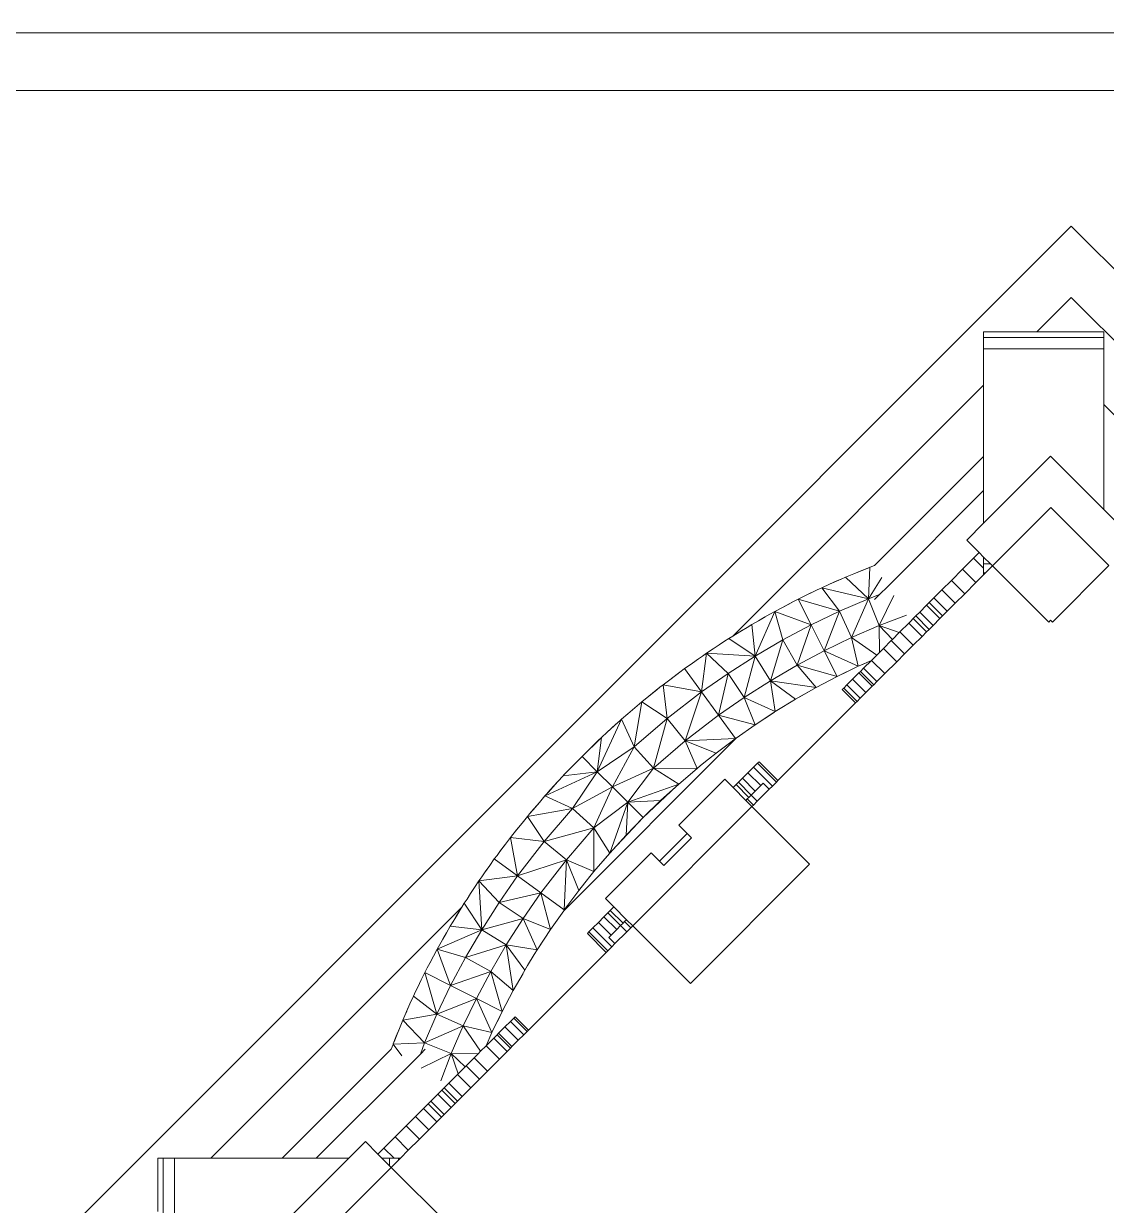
# Model space of a CAD drawing. Header units: millimetres. Extents: x -280308 to 6402717, y -14 to 2073074.
# Drawn here: x 3080 to 4582, y 645497 to 647136 of the extents above; entities that cross this region are included whole.
import ezdxf

# ---------------------------------------------------------------- set-up
doc = ezdxf.new("R2010")
doc.units = ezdxf.units.MM
doc.layers.get('0').update_dxf_attribs({"lineweight": 0})
doc.layers.add('A-ALINE-6', color=117, linetype='Continuous', lineweight=9)
doc.layers.add('A-FILL-1', color=7, linetype='Continuous', lineweight=0, true_color=0x454545)
doc.layers.add('SectionCutEdges', color=7, linetype='Continuous', lineweight=35, true_color=0xa5aeb1)

# ---------------------------------------------------------------- blocks, each defined once
blk = doc.blocks.new('A$C18a5d4e7')
at = {"color": 0, "linetype": 'ByBlock', "lineweight": -2}
for p, q in [((-0.08, 7.12), (-4.8425, 7.12)), ((-1.3741, 6.9317), (-2.7883, 5.5175)), ((-0.2427, 5.8003), (-1.3741, 6.9317)), ((-1.4218, 6.785), (-1.3741, 6.8327)), ((-1.3741, 6.8327), (-1.07, 6.5287)), ((-1.4957, 6.785), (-1.4957, 6.7772)), ((-1.4957, 6.785), (-1.4218, 6.785)), ((-1.4957, 6.7772), (-1.329, 6.7772)), ((-1.4957, 6.7772), (-1.4957, 6.7617)), ((-1.4218, 6.785), (-1.329, 6.785)), ((-1.329, 6.7772), (-1.329, 6.785)), ((-1.329, 6.7617), (-1.329, 6.7772)), ((-1.4957, 6.7617), (-1.329, 6.7617)), ((-1.4957, 6.7617), (-1.4957, 6.7111)), ((-1.329, 6.6842), (-1.329, 6.7617)), ((-1.8437, 6.3631), (-1.4957, 6.7111)), ((-1.4957, 6.7111), (-1.4957, 6.6121)), ((-1.329, 6.5386), (-1.329, 6.6842)), ((-1.329, 6.6842), (-1.1487, 6.5039)), ((-1.4957, 6.6121), (-1.6469, 6.4609)), ((-1.4957, 6.6121), (-1.4957, 6.5649)), ((-1.6286, 6.432), (-1.4957, 6.5649)), ((-1.4957, 6.5649), (-1.4957, 6.5196)), ((-1.5019, 6.4789), (-1.5097, 6.4711)), ((-1.654, 6.4583), (-1.6649, 6.4541)), ((-1.654, 6.4583), (-1.6595, 6.4561)), ((-1.6538, 6.4584), (-1.6555, 6.4147)), ((-1.6538, 6.4584), (-1.654, 6.4583)), ((-1.6534, 6.4585), (-1.6538, 6.4584)), ((-1.6534, 6.4586), (-1.6533, 6.4586)), ((-1.6534, 6.4585), (-1.6534, 6.4586)), ((-1.6533, 6.4586), (-1.6469, 6.4609)), ((-1.5097, 6.4711), (-1.5251, 6.4558)), ((-1.5097, 6.4711), (-1.4957, 6.4572)), ((-1.4957, 6.4728), (-1.4957, 6.4632)), ((-1.4957, 6.4632), (-1.4862, 6.4632)), ((-1.4957, 6.4632), (-1.4957, 6.4572)), ((-1.6933, 6.4422), (-1.7094, 6.435)), ((-1.6933, 6.4422), (-1.6992, 6.4397)), ((-1.6872, 6.4449), (-1.6933, 6.4422)), ((-1.6756, 6.4496), (-1.6872, 6.4449)), ((-1.6872, 6.4449), (-1.6555, 6.4147)), ((-1.6649, 6.4541), (-1.6756, 6.4496)), ((-1.6655, 6.4537), (-1.6756, 6.4496)), ((-1.6595, 6.4561), (-1.6655, 6.4537)), ((-1.6655, 6.4537), (-1.6649, 6.4541)), ((-1.6649, 6.4541), (-1.6595, 6.4561)), ((-1.6368, 6.4443), (-1.6555, 6.4147)), ((-1.5251, 6.4558), (-1.5404, 6.4404)), ((-1.5251, 6.4558), (-1.5066, 6.4373)), ((-1.4957, 6.4572), (-1.4957, 6.4508)), ((-1.4957, 6.4508), (-1.4931, 6.4508)), ((-1.4957, 6.4508), (-1.4957, 6.4481)), ((-1.7267, 6.4271), (-1.7429, 6.4193)), ((-1.7267, 6.4271), (-1.733, 6.4242)), ((-1.7203, 6.4302), (-1.7267, 6.4271)), ((-1.7094, 6.435), (-1.7203, 6.4302)), ((-1.7203, 6.4302), (-1.6955, 6.3976)), ((-1.6555, 6.4147), (-1.7203, 6.4302)), ((-1.6992, 6.4397), (-1.7094, 6.435)), ((-1.64, 6.4206), (-1.6286, 6.432)), ((-1.5536, 6.4272), (-1.5646, 6.4163)), ((-1.5404, 6.4404), (-1.5536, 6.4272)), ((-1.5536, 6.4272), (-1.5351, 6.4087)), ((-1.5404, 6.4404), (-1.5219, 6.4219)), ((-1.7596, 6.4109), (-1.7757, 6.4024)), ((-1.7596, 6.4109), (-1.7661, 6.4076)), ((-1.7531, 6.4143), (-1.7596, 6.4109)), ((-1.7429, 6.4193), (-1.7531, 6.4143)), ((-1.735, 6.3786), (-1.7531, 6.4143)), ((-1.7531, 6.4143), (-1.6955, 6.3976)), ((-1.733, 6.4242), (-1.7429, 6.4193)), ((-1.6555, 6.4147), (-1.6955, 6.3976)), ((-1.6555, 6.4147), (-1.679, 6.3612)), ((-1.64, 6.4206), (-1.6555, 6.4147)), ((-1.6555, 6.4147), (-1.6405, 6.3776)), ((-1.6469, 6.4137), (-1.64, 6.4206)), ((-1.6204, 6.4194), (-1.6405, 6.3776)), ((-1.5712, 6.4097), (-1.5749, 6.406)), ((-1.5646, 6.4163), (-1.5712, 6.4097)), ((-1.5712, 6.4097), (-1.5527, 6.3912)), ((-1.5646, 6.4163), (-1.5461, 6.3978)), ((-1.7855, 6.3973), (-1.8125, 6.3355)), ((-1.7921, 6.3936), (-1.7995, 6.3893)), ((-1.7921, 6.3936), (-1.7986, 6.39)), ((-1.7855, 6.3973), (-1.7921, 6.3936)), ((-1.7757, 6.4024), (-1.7855, 6.3973)), ((-1.7855, 6.3973), (-1.7741, 6.3579)), ((-1.735, 6.3786), (-1.7855, 6.3973)), ((-1.7661, 6.4076), (-1.7757, 6.4024)), ((-1.6955, 6.3976), (-1.735, 6.3786)), ((-1.6955, 6.3976), (-1.717, 6.3429)), ((-1.6955, 6.3976), (-1.679, 6.3612)), ((-1.6405, 6.3776), (-1.6027, 6.392)), ((-1.5843, 6.3965), (-1.5898, 6.391)), ((-1.5749, 6.406), (-1.5843, 6.3965)), ((-1.5843, 6.3965), (-1.5658, 6.378)), ((-1.5749, 6.406), (-1.5564, 6.3875)), ((-1.8175, 6.3791), (-1.8239, 6.3752)), ((-1.8081, 6.3844), (-1.8175, 6.3791)), ((-1.8175, 6.3791), (-1.8125, 6.3355)), ((-1.7986, 6.39), (-1.8081, 6.3844)), ((-1.7995, 6.3893), (-1.8081, 6.3844)), ((-1.7986, 6.39), (-1.7995, 6.3893)), ((-1.735, 6.3786), (-1.7741, 6.3579)), ((-1.735, 6.3786), (-1.7546, 6.323)), ((-1.735, 6.3786), (-1.717, 6.3429)), ((-1.679, 6.3612), (-1.6405, 6.3776)), ((-1.6405, 6.3776), (-1.6404, 6.3405)), ((-1.6223, 6.3585), (-1.6405, 6.3776)), ((-1.6405, 6.3776), (-1.6127, 6.3681)), ((-1.5997, 6.3811), (-1.6118, 6.3691)), ((-1.5973, 6.3835), (-1.5997, 6.3811)), ((-1.5997, 6.3811), (-1.5812, 6.3626)), ((-1.5934, 6.3875), (-1.5973, 6.3835)), ((-1.5898, 6.391), (-1.5934, 6.3875)), ((-1.5934, 6.3875), (-1.5749, 6.369)), ((-1.5898, 6.391), (-1.5713, 6.3725)), ((-1.8491, 6.3598), (-1.8551, 6.3559)), ((-1.8437, 6.3631), (-1.8491, 6.3598)), ((-1.8491, 6.3598), (-1.8125, 6.3355)), ((-1.8399, 6.3654), (-1.8437, 6.3631)), ((-1.8304, 6.3714), (-1.8399, 6.3654)), ((-1.8314, 6.3706), (-1.8399, 6.3654)), ((-1.8239, 6.3752), (-1.8314, 6.3706)), ((-1.8304, 6.3714), (-1.8314, 6.3706)), ((-1.8239, 6.3752), (-1.8304, 6.3714)), ((-1.717, 6.3429), (-1.679, 6.3612)), ((-1.679, 6.3612), (-1.6439, 6.3369)), ((-1.679, 6.3612), (-1.6698, 6.3214)), ((-1.6127, 6.3681), (-1.6223, 6.3585)), ((-1.6118, 6.3691), (-1.6127, 6.3681)), ((-1.6118, 6.3691), (-1.5933, 6.3506)), ((-1.8711, 6.3454), (-1.8801, 6.3394)), ((-1.8614, 6.3519), (-1.8711, 6.3454)), ((-1.8625, 6.351), (-1.8711, 6.3454)), ((-1.8551, 6.3559), (-1.8625, 6.351)), ((-1.8614, 6.3519), (-1.8625, 6.351)), ((-1.8551, 6.3559), (-1.8614, 6.3519)), ((-1.7741, 6.3579), (-1.8125, 6.3355)), ((-1.7741, 6.3579), (-1.7916, 6.3013)), ((-1.7741, 6.3579), (-1.7546, 6.323)), ((-1.717, 6.3429), (-1.7546, 6.323)), ((-1.717, 6.3429), (-1.6698, 6.3214)), ((-1.717, 6.3429), (-1.699, 6.3072)), ((-1.6348, 6.346), (-1.6404, 6.3405)), ((-1.6238, 6.357), (-1.6348, 6.346)), ((-1.6348, 6.346), (-1.6163, 6.3275)), ((-1.6223, 6.3585), (-1.6238, 6.357)), ((-1.6238, 6.357), (-1.6054, 6.3385)), ((-1.8915, 6.3315), (-1.9015, 6.3244)), ((-1.8928, 6.3305), (-1.9015, 6.3244)), ((-1.8857, 6.3355), (-1.8928, 6.3305)), ((-1.8915, 6.3315), (-1.8928, 6.3305)), ((-1.8857, 6.3355), (-1.8915, 6.3315)), ((-1.8801, 6.3394), (-1.8871, 6.2856)), ((-1.8801, 6.3394), (-1.8857, 6.3355)), ((-1.8801, 6.3394), (-1.8502, 6.3114)), ((-1.8125, 6.3355), (-1.8801, 6.3394)), ((-1.8125, 6.3355), (-1.8502, 6.3114)), ((-1.8125, 6.3355), (-1.828, 6.2781)), ((-1.8125, 6.3355), (-1.7916, 6.3013)), ((-1.6513, 6.3295), (-1.6683, 6.322)), ((-1.6574, 6.3267), (-1.6683, 6.322)), ((-1.6623, 6.3186), (-1.6513, 6.3295)), ((-1.6513, 6.3295), (-1.6439, 6.3369)), ((-1.6513, 6.3295), (-1.6328, 6.3111)), ((-1.6404, 6.3405), (-1.6439, 6.3369)), ((-1.9155, 6.3143), (-1.9312, 6.3025)), ((-1.9208, 6.3105), (-1.9312, 6.3025)), ((-1.9155, 6.3143), (-1.9208, 6.3105)), ((-1.9106, 6.318), (-1.9155, 6.3143)), ((-1.9015, 6.3244), (-1.9106, 6.318)), ((-1.9106, 6.318), (-1.8871, 6.2856)), ((-1.8502, 6.3114), (-1.8871, 6.2856)), ((-1.8502, 6.3114), (-1.8635, 6.2533)), ((-1.8502, 6.3114), (-1.828, 6.2781)), ((-1.7916, 6.3013), (-1.7546, 6.323)), ((-1.7546, 6.323), (-1.7279, 6.292)), ((-1.699, 6.3072), (-1.7546, 6.323)), ((-1.6698, 6.3214), (-1.699, 6.3072)), ((-1.699, 6.3072), (-1.6854, 6.3137)), ((-1.6688, 6.312), (-1.6776, 6.3032)), ((-1.6686, 6.3219), (-1.6698, 6.3214)), ((-1.6667, 6.3142), (-1.6688, 6.312)), ((-1.6504, 6.2935), (-1.6688, 6.312)), ((-1.6686, 6.3219), (-1.6683, 6.322)), ((-1.6623, 6.3186), (-1.6667, 6.3142)), ((-1.6482, 6.2957), (-1.6667, 6.3142)), ((-1.6438, 6.3001), (-1.6623, 6.3186)), ((-1.9404, 6.2955), (-1.9447, 6.2922)), ((-1.9312, 6.3025), (-1.9404, 6.2955)), ((-1.9404, 6.2955), (-1.8871, 6.2856)), ((-1.9404, 6.2955), (-1.9348, 6.249)), ((-1.828, 6.2781), (-1.7916, 6.3013)), ((-1.7916, 6.3013), (-1.7279, 6.292)), ((-1.7916, 6.3013), (-1.7566, 6.2757)), ((-1.7848, 6.2584), (-1.7916, 6.3013)), ((-1.699, 6.3072), (-1.7279, 6.292)), ((-1.6853, 6.2955), (-1.6897, 6.2911)), ((-1.6776, 6.3032), (-1.6853, 6.2955)), ((-1.6668, 6.277), (-1.6853, 6.2955)), ((-1.6591, 6.2847), (-1.6776, 6.3032)), ((-1.9604, 6.2796), (-1.9697, 6.2721)), ((-1.9447, 6.2922), (-1.9604, 6.2796)), ((-1.9492, 6.2887), (-1.9604, 6.2796)), ((-1.9447, 6.2922), (-1.9492, 6.2887)), ((-1.8871, 6.2856), (-1.9348, 6.249)), ((-1.8871, 6.2856), (-1.9096, 6.2179)), ((-1.8871, 6.2856), (-1.8635, 6.2533)), ((-1.8635, 6.2533), (-1.828, 6.2781)), ((-1.828, 6.2781), (-1.8126, 6.2402)), ((-1.7848, 6.2584), (-1.828, 6.2781)), ((-1.7279, 6.292), (-1.7566, 6.2757)), ((-1.7279, 6.292), (-1.7518, 6.2782)), ((-1.6897, 6.2911), (-1.6919, 6.2889)), ((-1.6734, 6.2704), (-1.6919, 6.2889)), ((-1.6712, 6.2726), (-1.6897, 6.2911)), ((-1.973, 6.2693), (-1.9891, 6.2555)), ((-1.9766, 6.2663), (-1.9891, 6.2555)), ((-1.9697, 6.2721), (-1.9807, 6.2097)), ((-1.973, 6.2693), (-1.9766, 6.2663)), ((-1.9697, 6.2721), (-1.973, 6.2693)), ((-1.9697, 6.2721), (-1.9348, 6.249)), ((-1.7782, 6.2625), (-1.7848, 6.2584)), ((-1.7628, 6.2719), (-1.7782, 6.2625)), ((-1.7566, 6.2757), (-1.7628, 6.2719)), ((-2.0317, 6.1751), (-1.9982, 6.2477)), ((-2.0005, 6.2456), (-2.0064, 6.2403)), ((-2.0005, 6.2456), (-2.003, 6.2434)), ((-1.9982, 6.2477), (-2.0005, 6.2456)), ((-1.9891, 6.2555), (-1.9982, 6.2477)), ((-1.9982, 6.2477), (-1.9807, 6.2097)), ((-1.9348, 6.249), (-1.9807, 6.2097)), ((-1.9348, 6.249), (-1.9539, 6.18)), ((-1.9348, 6.249), (-1.9096, 6.2179)), ((-1.9096, 6.2179), (-1.8635, 6.2533)), ((-1.8635, 6.2533), (-1.8126, 6.2402)), ((-1.8635, 6.2533), (-1.84, 6.2209)), ((-1.7848, 6.2584), (-1.8126, 6.2402)), ((-1.7858, 6.2575), (-1.8126, 6.2402)), ((-2.0259, 6.2225), (-2.018, 6.2297)), ((-2.003, 6.2434), (-2.018, 6.2297)), ((-2.0064, 6.2403), (-2.018, 6.2297)), ((-2.003, 6.2434), (-2.0064, 6.2403)), ((-1.8126, 6.2402), (-1.8389, 6.2217)), ((-2.0783, 5.9823), (-1.8389, 6.2217)), ((-2.0271, 6.2213), (-2.0529, 6.1963)), ((-2.0285, 6.2201), (-2.0529, 6.1963)), ((-2.0259, 6.2224), (-2.0317, 6.1751)), ((-2.0271, 6.2213), (-2.0285, 6.2201)), ((-2.0271, 6.2213), (-2.0259, 6.2224)), ((-2.0259, 6.2224), (-2.0259, 6.2225)), ((-1.9539, 6.18), (-1.9096, 6.2179)), ((-1.9096, 6.2179), (-1.84, 6.2209)), ((-1.9096, 6.2179), (-1.8931, 6.1797)), ((-1.8668, 6.2008), (-1.9096, 6.2179)), ((-1.8668, 6.2008), (-1.8465, 6.216)), ((-1.84, 6.2209), (-1.8465, 6.216)), ((-1.8389, 6.2217), (-1.84, 6.2209)), ((-2.0529, 6.1963), (-2.0779, 6.1705)), ((-2.0529, 6.1963), (-2.0766, 6.1719)), ((-2.0529, 6.1963), (-2.0317, 6.1751)), ((-1.9807, 6.2097), (-2.0317, 6.1751)), ((-1.9807, 6.2097), (-2.0105, 6.1539)), ((-1.9807, 6.2097), (-1.9539, 6.18)), ((-1.8668, 6.2008), (-1.8773, 6.1923)), ((-1.9539, 6.18), (-2.0105, 6.1539)), ((-1.9893, 6.1327), (-1.9539, 6.18)), ((-1.9539, 6.18), (-1.8931, 6.1797)), ((-1.9539, 6.18), (-1.9188, 6.1578)), ((-1.8931, 6.1797), (-1.9218, 6.1549)), ((-1.8931, 6.1797), (-1.9188, 6.1578)), ((-1.8884, 6.1835), (-1.8931, 6.1797)), ((-1.8773, 6.1923), (-1.8884, 6.1835)), ((-1.815, 6.1812), (-1.8227, 6.1736)), ((-1.8095, 6.1867), (-1.815, 6.1812)), ((-1.815, 6.1812), (-1.7888, 6.1551)), ((-1.8073, 6.1889), (-1.8095, 6.1867)), ((-1.8095, 6.1867), (-1.7833, 6.1605)), ((-1.8073, 6.1889), (-1.7811, 6.1627)), ((-2.1042, 6.1416), (-2.0317, 6.1751)), ((-2.0863, 6.1614), (-2.079, 6.1693)), ((-2.0317, 6.1751), (-2.079, 6.1693)), ((-2.079, 6.1693), (-2.0779, 6.1705)), ((-2.079, 6.1693), (-2.079, 6.1693)), ((-2.0766, 6.1719), (-2.0779, 6.1705)), ((-2.0317, 6.1751), (-2.0663, 6.1241)), ((-2.0317, 6.1751), (-2.0105, 6.1539)), ((-1.8304, 6.1659), (-1.8359, 6.1604)), ((-1.8227, 6.1736), (-1.8304, 6.1659)), ((-1.8127, 6.1482), (-1.8304, 6.1659)), ((-1.805, 6.1559), (-1.8227, 6.1736)), ((-2.0969, 6.1498), (-2.1022, 6.1439)), ((-2.1, 6.1464), (-2.1022, 6.1439)), ((-2.0863, 6.1614), (-2.1, 6.1464)), ((-2.0969, 6.1498), (-2.1, 6.1464)), ((-2.0863, 6.1614), (-2.0969, 6.1498)), ((-2.0105, 6.1539), (-2.0663, 6.1241)), ((-2.0105, 6.1539), (-2.0366, 6.0974)), ((-2.0105, 6.1539), (-1.9893, 6.1327)), ((-1.9893, 6.1327), (-1.9188, 6.1578)), ((-1.968, 6.1115), (-1.9218, 6.1549)), ((-1.9188, 6.1578), (-1.9438, 6.135)), ((-1.9218, 6.1549), (-1.9188, 6.1578)), ((-1.9218, 6.1549), (-1.9218, 6.1549)), ((-1.8391, 6.1571), (-1.8433, 6.153)), ((-1.8359, 6.1604), (-1.8391, 6.1571)), ((-1.8215, 6.1394), (-1.8391, 6.1571)), ((-1.8182, 6.1427), (-1.8359, 6.1604)), ((-1.8127, 6.1482), (-1.8182, 6.1427)), ((-1.805, 6.1559), (-1.8127, 6.1482)), ((-1.8017, 6.1592), (-1.805, 6.1559)), ((-1.7932, 6.1507), (-1.8017, 6.1592)), ((-2.1121, 6.1325), (-2.1229, 6.12)), ((-2.1121, 6.1325), (-2.1208, 6.1223)), ((-2.1043, 6.1416), (-2.1121, 6.1325)), ((-2.1022, 6.1439), (-2.1043, 6.1416)), ((-2.0663, 6.1241), (-2.1043, 6.1416)), ((-2.1043, 6.1416), (-2.1043, 6.1416)), ((-2.1043, 6.1416), (-2.1042, 6.1416)), ((-2.0366, 6.0974), (-1.9893, 6.1327)), ((-2.0143, 6.0622), (-1.9893, 6.1327)), ((-1.9893, 6.1327), (-1.9916, 6.0872)), ((-1.9438, 6.135), (-1.9893, 6.1327)), ((-1.9893, 6.1327), (-1.968, 6.1115)), ((-1.9438, 6.135), (-1.968, 6.1115)), ((-1.8237, 6.1372), (-1.8256, 6.1353)), ((-1.8215, 6.1394), (-1.8237, 6.1372)), ((-1.8237, 6.1372), (-1.8152, 6.1287)), ((-1.8182, 6.1427), (-1.8215, 6.1394)), ((-1.8182, 6.1427), (-1.8097, 6.1342)), ((-2.0663, 6.1241), (-2.1287, 6.1131)), ((-2.1259, 6.1164), (-2.1287, 6.1131)), ((-2.1208, 6.1223), (-2.1259, 6.1164)), ((-2.1229, 6.12), (-2.1259, 6.1164)), ((-2.1208, 6.1223), (-2.1229, 6.12)), ((-2.0663, 6.1241), (-2.1055, 6.0782)), ((-2.0366, 6.0974), (-2.0663, 6.1241)), ((-2.1361, 6.1038), (-2.1453, 6.0926)), ((-2.1361, 6.1038), (-2.1437, 6.0944)), ((-2.1287, 6.1131), (-2.1361, 6.1038)), ((-2.1055, 6.0782), (-2.1287, 6.1131)), ((-2.0366, 6.0974), (-2.1055, 6.0782)), ((-2.0745, 6.053), (-2.0366, 6.0974)), ((-2.0363, 6.0365), (-2.0366, 6.0974)), ((-2.0143, 6.0622), (-2.0366, 6.0974)), ((-2.0115, 6.0653), (-1.968, 6.1115)), ((-1.968, 6.1115), (-1.9916, 6.0872)), ((-2.1521, 6.0839), (-2.159, 6.0747)), ((-2.1487, 6.0881), (-2.1521, 6.0839)), ((-2.1422, 6.0305), (-2.1521, 6.0839)), ((-2.1055, 6.0782), (-2.1521, 6.0839)), ((-2.1437, 6.0944), (-2.1487, 6.0881)), ((-2.1453, 6.0926), (-2.1487, 6.0881)), ((-2.1437, 6.0944), (-2.1453, 6.0926)), ((-1.9916, 6.0872), (-2.0143, 6.0622)), ((-1.9069, 6.0893), (-1.9454, 6.0509)), ((-2.1658, 6.0657), (-2.1708, 6.059)), ((-2.167, 6.0642), (-2.1708, 6.059)), ((-2.159, 6.0747), (-2.167, 6.0642)), ((-2.1658, 6.0657), (-2.167, 6.0642)), ((-2.159, 6.0747), (-2.1658, 6.0657)), ((-2.1055, 6.0782), (-2.1422, 6.0305)), ((-2.0745, 6.053), (-2.1055, 6.0782)), ((-2.0115, 6.0652), (-2.0363, 6.0365)), ((-2.0143, 6.0622), (-2.0115, 6.0652)), ((-2.0115, 6.0652), (-2.0115, 6.0653)), ((-2.1746, 6.054), (-2.181, 6.0449)), ((-2.1708, 6.059), (-2.1746, 6.054)), ((-2.1422, 6.0305), (-2.1746, 6.054)), ((-2.0745, 6.053), (-2.1422, 6.0305)), ((-2.1099, 6.0069), (-2.0745, 6.053)), ((-2.0775, 5.9834), (-2.0745, 6.053)), ((-2.0363, 6.0365), (-2.0745, 6.053)), ((-2.0745, 6.053), (-2.0573, 6.0103)), ((-2.0143, 6.0622), (-2.0363, 6.0365)), ((-2.1871, 6.0362), (-2.1921, 6.0291)), ((-2.1881, 6.035), (-2.1921, 6.0291)), ((-2.181, 6.0449), (-2.1881, 6.035)), ((-2.1871, 6.0362), (-2.1881, 6.035)), ((-2.181, 6.0449), (-2.1871, 6.0362)), ((-2.0401, 6.0318), (-2.0489, 6.0208)), ((-2.0363, 6.0365), (-2.0401, 6.0318)), ((-2.196, 6.0235), (-2.2019, 6.0145)), ((-2.1422, 6.0305), (-2.196, 6.0235)), ((-2.1921, 6.0291), (-2.196, 6.0235)), ((-2.1679, 5.9936), (-2.196, 6.0235)), ((-2.196, 6.0235), (-2.192, 5.9559)), ((-2.1422, 6.0305), (-2.1679, 5.9936)), ((-2.1099, 6.0069), (-2.1422, 6.0305)), ((-2.0489, 6.0208), (-2.0573, 6.0103)), ((-2.2076, 6.0059), (-2.2124, 5.9985)), ((-2.2085, 6.0048), (-2.2124, 5.9985)), ((-2.2019, 6.0145), (-2.2085, 6.0048)), ((-2.2076, 6.0059), (-2.2085, 6.0048)), ((-2.2019, 6.0145), (-2.2076, 6.0059)), ((-2.1099, 6.0069), (-2.1679, 5.9936)), ((-2.1347, 5.9714), (-2.1099, 6.0069)), ((-2.0968, 5.9561), (-2.1099, 6.0069)), ((-2.0775, 5.9834), (-2.1099, 6.0069)), ((-2.0726, 5.99), (-2.0573, 6.0103)), ((-2.5677, 5.6391), (-2.2196, 5.9872)), ((-2.222, 5.9833), (-2.228, 5.9738)), ((-2.222, 5.9833), (-2.2272, 5.9748)), ((-2.2196, 5.9872), (-2.222, 5.9833)), ((-2.2164, 5.9925), (-2.2196, 5.9872)), ((-2.2124, 5.9985), (-2.2164, 5.9925)), ((-2.192, 5.9559), (-2.2164, 5.9925)), ((-2.1679, 5.9936), (-2.192, 5.9559)), ((-2.1347, 5.9714), (-2.1679, 5.9936)), ((-2.0783, 5.9823), (-2.0968, 5.9561)), ((-2.0775, 5.9834), (-2.0783, 5.9823)), ((-2.0726, 5.99), (-2.0775, 5.9834)), ((-2.017, 5.9793), (-2.0137, 5.9826)), ((-2.0088, 5.9875), (-2.0137, 5.9826)), ((-1.996, 5.9649), (-2.0137, 5.9826)), ((-2.2318, 5.9673), (-2.2357, 5.9609)), ((-2.2272, 5.9748), (-2.2318, 5.9673)), ((-2.228, 5.9738), (-2.2318, 5.9673)), ((-2.2272, 5.9748), (-2.228, 5.9738)), ((-2.1347, 5.9714), (-2.192, 5.9559)), ((-2.1579, 5.935), (-2.1347, 5.9714)), ((-2.0968, 5.9561), (-2.1347, 5.9714)), ((-2.1347, 5.9714), (-2.115, 5.9282)), ((-2.0301, 5.9661), (-2.0378, 5.9584)), ((-2.0225, 5.9738), (-2.0301, 5.9661)), ((-2.0125, 5.9484), (-2.0301, 5.9661)), ((-2.017, 5.9793), (-2.0225, 5.9738)), ((-2.0048, 5.9561), (-2.0225, 5.9738)), ((-1.9993, 5.9616), (-2.017, 5.9793)), ((-1.9938, 5.9671), (-1.996, 5.9649)), ((-1.9911, 5.9698), (-1.9938, 5.9671)), ((-1.9938, 5.9671), (-1.9853, 5.9586)), ((-2.192, 5.9559), (-2.2539, 5.9289)), ((-2.241, 5.9515), (-2.2466, 5.942)), ((-2.241, 5.9515), (-2.2459, 5.9429)), ((-2.2357, 5.9609), (-2.241, 5.9515)), ((-2.192, 5.9559), (-2.2357, 5.9609)), ((-2.192, 5.9559), (-2.2145, 5.9175)), ((-2.1579, 5.935), (-2.192, 5.9559)), ((-2.0968, 5.9561), (-2.115, 5.9282)), ((-2.0968, 5.9561), (-2.114, 5.9293)), ((-2.0433, 5.9529), (-2.0455, 5.9508)), ((-2.0455, 5.9508), (-2.0193, 5.9245)), ((-2.0378, 5.9584), (-2.0433, 5.9529)), ((-2.0171, 5.9267), (-2.0433, 5.9529)), ((-2.0378, 5.9584), (-2.0116, 5.9322)), ((-2.0048, 5.9561), (-2.0125, 5.9484)), ((-1.9993, 5.9616), (-2.0048, 5.9561)), ((-1.996, 5.9649), (-1.9993, 5.9616)), ((-1.9993, 5.9616), (-1.9908, 5.9531)), ((-2.2501, 5.9355), (-2.2539, 5.9289)), ((-2.2459, 5.9429), (-2.2501, 5.9355)), ((-2.2466, 5.942), (-2.2501, 5.9355)), ((-2.2459, 5.9429), (-2.2466, 5.942)), ((-2.1579, 5.935), (-2.2145, 5.9175)), ((-2.1795, 5.898), (-2.1579, 5.935)), ((-2.1486, 5.8714), (-2.1579, 5.935)), ((-2.1323, 5.9), (-2.1579, 5.935)), ((-2.1579, 5.935), (-2.115, 5.9282)), ((-2.0125, 5.9484), (-2.0158, 5.9451)), ((-2.0158, 5.9451), (-2.0072, 5.9366)), ((-2.259, 5.9191), (-2.2642, 5.9095)), ((-2.259, 5.9191), (-2.2636, 5.9103)), ((-2.2539, 5.9289), (-2.259, 5.9191)), ((-2.2145, 5.9175), (-2.2539, 5.9289)), ((-2.2539, 5.9289), (-2.2352, 5.8785)), ((-2.2145, 5.9175), (-2.2352, 5.8785)), ((-2.1795, 5.898), (-2.2145, 5.9175)), ((-2.1191, 5.9216), (-2.1285, 5.9062)), ((-2.115, 5.9282), (-2.1191, 5.9216)), ((-2.2675, 5.903), (-2.2709, 5.8965)), ((-2.2636, 5.9103), (-2.2675, 5.903)), ((-2.2642, 5.9095), (-2.2675, 5.903)), ((-2.2636, 5.9103), (-2.2642, 5.9095)), ((-2.1285, 5.9062), (-2.1323, 5.9)), ((-2.2759, 5.8863), (-2.2808, 5.8764)), ((-2.2759, 5.8863), (-2.2803, 5.8771)), ((-2.2709, 5.8965), (-2.2759, 5.8863)), ((-2.2709, 5.8965), (-2.2352, 5.8785)), ((-2.2542, 5.8389), (-2.2709, 5.8965)), ((-2.1795, 5.898), (-2.2352, 5.8785)), ((-2.1795, 5.898), (-2.1995, 5.8604)), ((-2.1486, 5.8714), (-2.1795, 5.898)), ((-2.1795, 5.898), (-2.1638, 5.8424)), ((-2.1323, 5.9), (-2.1486, 5.8714)), ((-2.1347, 5.8953), (-2.1486, 5.8714)), ((-2.2837, 5.8701), (-2.2868, 5.8637)), ((-2.2803, 5.8771), (-2.2837, 5.8701)), ((-2.2808, 5.8764), (-2.2837, 5.8701)), ((-2.2803, 5.8771), (-2.2808, 5.8764)), ((-2.2352, 5.8785), (-2.2542, 5.8389)), ((-2.1995, 5.8604), (-2.2352, 5.8785)), ((-2.1486, 5.8714), (-2.1638, 5.8424)), ((-2.2916, 5.8529), (-2.2963, 5.8426)), ((-2.2959, 5.8432), (-2.2916, 5.8529)), ((-2.2868, 5.8637), (-2.2916, 5.8529)), ((-2.2542, 5.8389), (-2.2868, 5.8637)), ((-2.1995, 5.8604), (-2.2542, 5.8389)), ((-2.2177, 5.8224), (-2.1995, 5.8604)), ((-2.1779, 5.8132), (-2.1995, 5.8604)), ((-2.1638, 5.8424), (-2.1995, 5.8604)), ((-2.2542, 5.8389), (-2.3015, 5.8306)), ((-2.2988, 5.8367), (-2.3015, 5.8306)), ((-2.2988, 5.8367), (-2.2959, 5.8431)), ((-2.2963, 5.8426), (-2.2988, 5.8367)), ((-2.2959, 5.8431), (-2.2963, 5.8426)), ((-2.2959, 5.8431), (-2.2959, 5.8432)), ((-2.2542, 5.8389), (-2.2713, 5.7989)), ((-2.2177, 5.8224), (-2.2542, 5.8389)), ((-2.1638, 5.8424), (-2.1779, 5.8132)), ((-2.1703, 5.8288), (-2.1638, 5.8424)), ((-2.1455, 5.8353), (-2.1477, 5.8331)), ((-2.127, 5.8168), (-2.1455, 5.8353)), ((-2.3062, 5.819), (-2.3106, 5.8083)), ((-2.3103, 5.8089), (-2.3062, 5.819)), ((-2.3015, 5.8306), (-2.3062, 5.819)), ((-2.2713, 5.7989), (-2.3015, 5.8306)), ((-2.2177, 5.8224), (-2.2713, 5.7989)), ((-2.2342, 5.784), (-2.2177, 5.8224)), ((-2.1779, 5.8132), (-2.2177, 5.8224)), ((-2.2177, 5.8224), (-2.1935, 5.7873)), ((-2.1686, 5.8123), (-2.1598, 5.821)), ((-2.1521, 5.8287), (-2.1598, 5.821)), ((-2.1413, 5.8026), (-2.1598, 5.821)), ((-2.1477, 5.8331), (-2.1521, 5.8287)), ((-2.1336, 5.8102), (-2.1521, 5.8287)), ((-2.1292, 5.8146), (-2.1477, 5.8331)), ((-2.3106, 5.8083), (-2.3149, 5.7974)), ((-2.3127, 5.8029), (-2.3149, 5.7974)), ((-2.3103, 5.8088), (-2.3127, 5.8029)), ((-2.3127, 5.8029), (-2.3106, 5.8083)), ((-2.3106, 5.8083), (-2.3103, 5.8088)), ((-2.3103, 5.8088), (-2.3103, 5.8089)), ((-2.1779, 5.8132), (-2.1861, 5.7947)), ((-2.1751, 5.8057), (-2.1861, 5.7947)), ((-2.1751, 5.8057), (-2.1708, 5.8101)), ((-2.1567, 5.7872), (-2.1751, 5.8057)), ((-2.1686, 5.8123), (-2.1708, 5.8101)), ((-2.1708, 5.8101), (-2.1523, 5.7916)), ((-2.1501, 5.7938), (-2.1686, 5.8123)), ((-2.3175, 5.7903), (-2.4687, 5.6391)), ((-2.3175, 5.7903), (-2.4687, 5.6391)), ((-2.3151, 5.7968), (-2.3175, 5.7903)), ((-2.3151, 5.7968), (-2.315, 5.7972)), ((-2.3151, 5.7968), (-2.3151, 5.7968)), ((-2.3151, 5.7968), (-2.3151, 5.7968)), ((-2.2713, 5.7989), (-2.315, 5.7972)), ((-2.3149, 5.7974), (-2.315, 5.7972)), ((-2.303, 5.7809), (-2.315, 5.7972)), ((-2.2713, 5.7989), (-2.2772, 5.7834)), ((-2.2772, 5.7834), (-2.2703, 5.7903)), ((-2.2342, 5.784), (-2.2713, 5.7989)), ((-2.1935, 5.7873), (-2.197, 5.7838)), ((-2.1861, 5.7947), (-2.1935, 5.7873)), ((-2.1676, 5.7762), (-2.1861, 5.7947)), ((-2.4215, 5.6391), (-2.2887, 5.7719)), ((-2.2887, 5.7719), (-2.2772, 5.7834)), ((-2.2342, 5.784), (-2.2759, 5.7638)), ((-2.2486, 5.7461), (-2.2342, 5.784)), ((-2.2247, 5.7562), (-2.2342, 5.784)), ((-2.2151, 5.7657), (-2.2342, 5.784)), ((-2.2342, 5.784), (-2.197, 5.7838)), ((-2.2026, 5.7782), (-2.2136, 5.7673)), ((-2.197, 5.7838), (-2.2026, 5.7782)), ((-2.1841, 5.7598), (-2.2026, 5.7782)), ((-2.2256, 5.7552), (-2.2377, 5.7431)), ((-2.2247, 5.7562), (-2.2256, 5.7552)), ((-2.2072, 5.7367), (-2.2256, 5.7552)), ((-2.2151, 5.7657), (-2.2247, 5.7562)), ((-2.2136, 5.7673), (-2.2151, 5.7657)), ((-2.1951, 5.7488), (-2.2136, 5.7673)), ((-2.244, 5.7368), (-2.2476, 5.7332)), ((-2.2401, 5.7407), (-2.244, 5.7368)), ((-2.2255, 5.7183), (-2.244, 5.7368)), ((-2.2377, 5.7431), (-2.2401, 5.7407)), ((-2.2192, 5.7246), (-2.2377, 5.7431)), ((-2.2531, 5.7277), (-2.2626, 5.7183)), ((-2.2476, 5.7332), (-2.2531, 5.7277)), ((-2.2346, 5.7093), (-2.2531, 5.7277)), ((-2.2291, 5.7148), (-2.2476, 5.7332)), ((-2.2728, 5.708), (-2.2838, 5.697)), ((-2.2662, 5.7146), (-2.2728, 5.708)), ((-2.2544, 5.6895), (-2.2728, 5.708)), ((-2.2626, 5.7183), (-2.2662, 5.7146)), ((-2.2478, 5.6961), (-2.2662, 5.7146)), ((-2.2441, 5.6998), (-2.2626, 5.7183)), ((-2.2838, 5.697), (-2.297, 5.6838)), ((-2.2653, 5.6785), (-2.2838, 5.697)), ((-2.297, 5.6838), (-2.3123, 5.6685)), ((-2.2785, 5.6654), (-2.297, 5.6838)), ((-2.3123, 5.6685), (-2.3277, 5.6531)), ((-2.2939, 5.65), (-2.3123, 5.6685)), ((-2.6338, 5.6391), (-2.6416, 5.6391)), ((-2.6416, 5.5652), (-2.6416, 5.6391)), ((-2.6338, 5.4725), (-2.6338, 5.6391)), ((-2.6183, 5.6391), (-2.6338, 5.6391)), ((-2.6183, 5.4725), (-2.6183, 5.6391)), ((-2.5677, 5.6391), (-2.6183, 5.6391)), ((-2.4687, 5.6391), (-2.5677, 5.6391)), ((-2.4215, 5.6391), (-2.4687, 5.6391)), ((-2.3762, 5.6391), (-2.4215, 5.6391)), ((-2.3277, 5.6531), (-2.3361, 5.6448)), ((-2.3304, 5.6391), (-2.3198, 5.6391)), ((-2.3137, 5.6391), (-2.3277, 5.6531)), ((-2.3198, 5.6285), (-2.3198, 5.6391)), ((-2.3137, 5.6391), (-2.3198, 5.6391)), ((-2.3074, 5.6391), (-2.3137, 5.6391)), ((-2.3074, 5.6365), (-2.3074, 5.6391)), ((-2.3047, 5.6391), (-2.3074, 5.6391))]:
    blk.add_line(p, q, dxfattribs=at)
at = {"layer": 'SectionCutEdges', "color": 0, "linetype": 'ByBlock', "lineweight": -2}
for p, q in [((-4.9225, 7.2), (0, 7.2)), ((-1.4029, 6.6125), (-1.4957, 6.5196)), ((-1.329, 6.5386), (-1.4029, 6.6125)), ((-1.4023, 6.5415), (-1.4834, 6.4605)), ((-1.3218, 6.461), (-1.4023, 6.5415)), ((-1.2866, 6.4962), (-1.329, 6.5386)), ((-1.4957, 6.5196), (-1.5191, 6.4962)), ((-1.5191, 6.4962), (-1.5019, 6.4789)), ((-1.5019, 6.4789), (-1.4957, 6.4728)), ((-1.4957, 6.4728), (-1.4862, 6.4632)), ((-1.4834, 6.4605), (-1.4931, 6.4508)), ((-1.4862, 6.4632), (-1.4834, 6.4605)), ((-1.4834, 6.4605), (-1.4054, 6.3825)), ((-1.4003, 6.3825), (-1.3218, 6.461)), ((-1.4957, 6.4481), (-1.5066, 6.4373)), ((-1.4931, 6.4508), (-1.4957, 6.4481)), ((-1.5066, 6.4373), (-1.5219, 6.4219)), ((-1.5351, 6.4087), (-1.5461, 6.3978)), ((-1.5219, 6.4219), (-1.5351, 6.4087)), ((-1.5461, 6.3978), (-1.5527, 6.3912)), ((-1.5658, 6.378), (-1.5713, 6.3725)), ((-1.5564, 6.3875), (-1.5658, 6.378)), ((-1.5527, 6.3912), (-1.5564, 6.3875)), ((-1.4029, 6.385), (-1.4054, 6.3825)), ((-1.4003, 6.3825), (-1.4029, 6.385)), ((-1.5812, 6.3626), (-1.5933, 6.3506)), ((-1.5749, 6.369), (-1.5812, 6.3626)), ((-1.5713, 6.3725), (-1.5749, 6.369)), ((-1.5933, 6.3506), (-1.6054, 6.3385)), ((-1.6163, 6.3275), (-1.6328, 6.3111)), ((-1.6054, 6.3385), (-1.6163, 6.3275)), ((-1.6328, 6.3111), (-1.6438, 6.3001)), ((-1.6482, 6.2957), (-1.6504, 6.2935)), ((-1.6438, 6.3001), (-1.6482, 6.2957)), ((-1.6591, 6.2847), (-1.6668, 6.277)), ((-1.6504, 6.2935), (-1.6591, 6.2847)), ((-1.6734, 6.2704), (-1.7811, 6.1627)), ((-1.6712, 6.2726), (-1.6734, 6.2704)), ((-1.6668, 6.277), (-1.6712, 6.2726)), ((-1.8549, 6.1647), (-1.9186, 6.101)), ((-1.8433, 6.153), (-1.8549, 6.1647)), ((-1.7811, 6.1627), (-1.7833, 6.1605)), ((-1.8256, 6.1353), (-1.8433, 6.153)), ((-1.7932, 6.1507), (-1.8097, 6.1342)), ((-1.7888, 6.1551), (-1.7932, 6.1507)), ((-1.7833, 6.1605), (-1.7888, 6.1551)), ((-1.8171, 6.1268), (-1.8256, 6.1353)), ((-1.8097, 6.1342), (-1.8152, 6.1287)), ((-1.8171, 6.1268), (-1.9826, 5.9613)), ((-1.8152, 6.1287), (-1.8171, 6.1268)), ((-1.7371, 6.0468), (-1.8171, 6.1268)), ((-1.9186, 6.101), (-1.9069, 6.0893)), ((-1.9009, 6.0833), (-1.9393, 6.0449)), ((-1.9069, 6.0893), (-1.9009, 6.0833)), ((-1.957, 6.0626), (-2.0205, 5.9991)), ((-1.9454, 6.0509), (-1.957, 6.0626)), ((-1.9393, 6.0449), (-1.9454, 6.0509)), ((-1.9026, 5.8813), (-1.7371, 6.0468)), ((-2.0205, 5.9991), (-2.0088, 5.9875)), ((-2.0088, 5.9875), (-1.9911, 5.9698)), ((-1.9911, 5.9698), (-1.9826, 5.9613)), ((-1.9908, 5.9531), (-2.0072, 5.9366)), ((-1.9853, 5.9586), (-1.9908, 5.9531)), ((-1.9826, 5.9613), (-1.9853, 5.9586)), ((-1.9826, 5.9613), (-1.9026, 5.8813)), ((-2.0072, 5.9366), (-2.0116, 5.9322)), ((-2.0193, 5.9245), (-2.127, 5.8168)), ((-2.0171, 5.9267), (-2.0193, 5.9245)), ((-2.0116, 5.9322), (-2.0171, 5.9267)), ((-2.1413, 5.8026), (-2.1501, 5.7938)), ((-2.1336, 5.8102), (-2.1413, 5.8026)), ((-2.1292, 5.8146), (-2.1336, 5.8102)), ((-2.127, 5.8168), (-2.1292, 5.8146)), ((-2.1567, 5.7872), (-2.1676, 5.7762)), ((-2.1523, 5.7916), (-2.1567, 5.7872)), ((-2.1501, 5.7938), (-2.1523, 5.7916)), ((-2.1676, 5.7762), (-2.1841, 5.7598)), ((-2.1841, 5.7598), (-2.1951, 5.7488)), ((-2.2072, 5.7367), (-2.2192, 5.7246)), ((-2.1951, 5.7488), (-2.2072, 5.7367)), ((-2.2192, 5.7246), (-2.2255, 5.7183)), ((-2.2346, 5.7093), (-2.2441, 5.6998)), ((-2.2291, 5.7148), (-2.2346, 5.7093)), ((-2.2255, 5.7183), (-2.2291, 5.7148)), ((-2.2544, 5.6895), (-2.2653, 5.6785)), ((-2.2478, 5.6961), (-2.2544, 5.6895)), ((-2.2441, 5.6998), (-2.2478, 5.6961)), ((-2.2653, 5.6785), (-2.2785, 5.6654)), ((-2.3533, 5.662), (-2.3762, 5.6391)), ((-2.3361, 5.6448), (-2.3533, 5.662)), ((-2.2785, 5.6654), (-2.2939, 5.65)), ((-2.3762, 5.6391), (-2.4696, 5.5457)), ((-2.3304, 5.6391), (-2.3361, 5.6448)), ((-2.3198, 5.6285), (-2.3304, 5.6391)), ((-2.3047, 5.6391), (-2.3074, 5.6365)), ((-2.2939, 5.65), (-2.3047, 5.6391)), ((-2.3176, 5.6263), (-2.3987, 5.5452)), ((-2.3176, 5.6263), (-2.3198, 5.6285)), ((-2.3074, 5.6365), (-2.3176, 5.6263)), ((-2.2396, 5.5483), (-2.3176, 5.6263))]:
    blk.add_line(p, q, dxfattribs=at)
blk = doc.blocks.new('A$C52fb07ff')
at = {"layer": 'A-ALINE-6'}
for points in [[(27922.8, -1672), (51922.8, -1672), (51922.8, -1822), (27922.8, -1822)], [(42222.8, -1822), (51922.8, -1822), (51922.8, -9022), (42222.8, -9022)]]:
    blk.add_lwpolyline(points, close=True, dxfattribs=at)
at = {"layer": 'A-FILL-1', "ltscale": 0.25, "xscale": 1000, "yscale": 1000, "zscale": 1000}
blk.add_blockref('A$C18a5d4e7', (51922.8, -9022), dxfattribs=at)
blk = doc.blocks.new('aa')
at = {"ltscale": 0.25}
blk.add_blockref('A$C52fb07ff', (-46014.9, 648945.2), dxfattribs=at)

msp = doc.modelspace()

# ---------------------------------------------------------------- block references
msp.add_blockref('aa', (0, 0))

doc.saveas('drawing.dxf')
